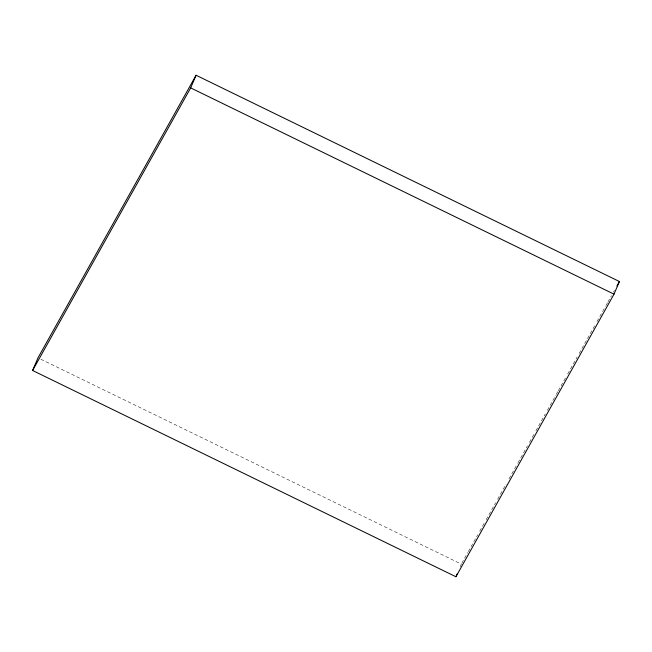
<?xml version="1.0" encoding="UTF-8"?>
<svg xmlns="http://www.w3.org/2000/svg" width="652" height="652" viewBox="0 0 652 652"><rect width="100%" height="100%" fill="white"/><g stroke="black" fill="none" stroke-linecap="round" stroke-linejoin="round"><path stroke-width="0.49" stroke-dasharray="3.26 2.44" d="M460.165 566.808L461.323 564.102L38.908 358.282M461.82 563.214L467.786 552.546M468.283 551.657L477.72 534.779M479.709 531.225L484.183 523.222M486.172 519.668L495.618 502.79M497.606 499.228L506.058 484.126M509.041 478.796L517.492 463.686M517.99 462.798L527.435 445.911M529.424 442.358L533.898 434.362M535.887 430.809L545.333 413.922M547.321 410.369L555.773 395.259M556.27 394.37L557.762 391.705M558.259 390.817L565.716 377.492M567.705 373.938L577.142 357.051M579.131 353.498L595.04 325.063M597.028 321.501L605.48 306.399M605.977 305.511L607.468 302.846M607.966 301.957L611.446 295.731M613.434 292.178L614.428 290.401"/><path stroke-width="0.98" d="M32.6 370.483L37.995 357.834L196.073 75.249L619.4 281.517L614.005 294.166L455.927 576.751L32.6 370.483L190.677 87.898L196.073 75.249M455.927 576.751L457.085 574.037M616.914 285.959L619.4 281.517M190.677 87.898L614.005 294.166"/></g></svg>
